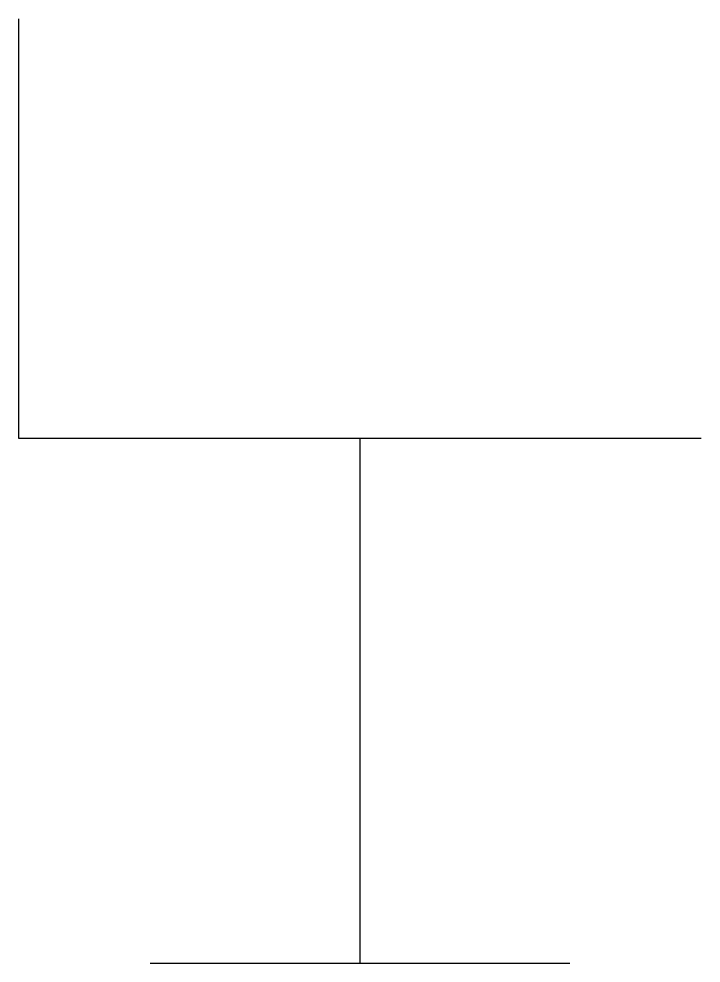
# Model space of a CAD drawing. Extents: x -1.3 to 1.3, y 0 to 3.6.
import ezdxf

# ---------------------------------------------------------------- set-up
doc = ezdxf.new("R2010")
doc.units = 0
doc.layers.get('0').update_dxf_attribs({"linetype": 'CONTINUOUS'})

msp = doc.modelspace()

# ---------------------------------------------------------------- linework, layer by layer
at = {"color": 0}
for p, q in [((-1.3, 2), (-1.3, 3.6)), ((1.3, 2), (-1.3, 2)), ((0, 0), (0, 2)), ((-0.8, 0), (0.8, 0))]:
    msp.add_line(p, q, dxfattribs=at)

doc.saveas('drawing.dxf')
